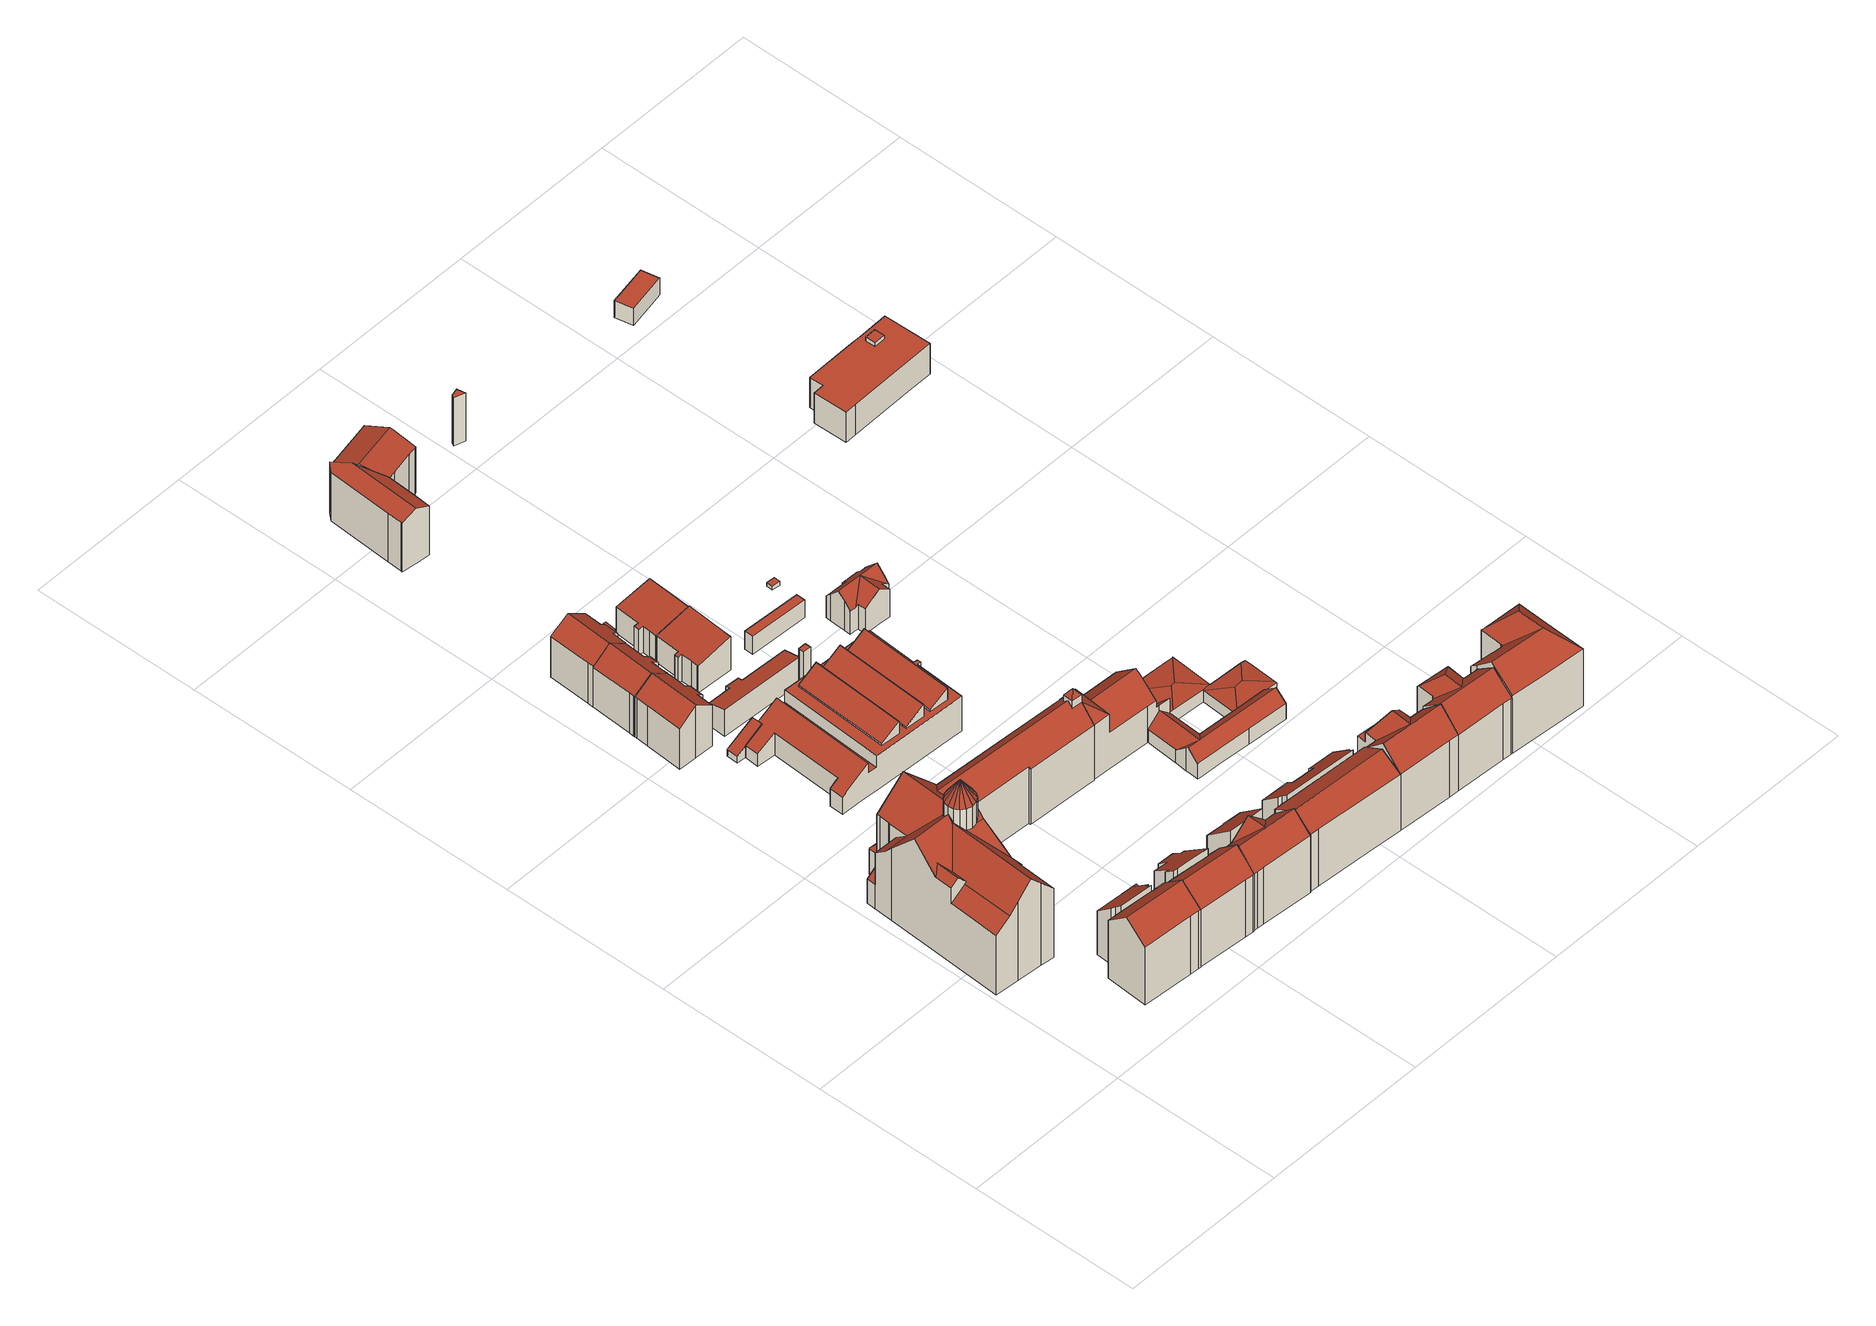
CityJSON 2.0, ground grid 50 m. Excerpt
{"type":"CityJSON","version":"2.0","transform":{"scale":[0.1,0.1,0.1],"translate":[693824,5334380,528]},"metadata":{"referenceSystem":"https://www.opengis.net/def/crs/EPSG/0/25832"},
"CityObjects":{
"building1":{"type":"Building","attributes":{"Gemeindeschluessel":"09162000","HoeheDach":"555.158","HoeheGrund":"530.390","Methode":"1000","NiedrigsteTraufeDesGebaeudes":"549.652","Geometrietyp2DReferenz":"3000","function":"31001_9998","roofType":"3100","measuredHeight":24.77,"storeysAboveGround":5},"geometry":[{"type":"MultiSurface","lod":"2","boundaries":[[[0,1,2,3]],[[4,5,6,7]],[[1,6,5,8,9,2]],[[5,4,10,11,12,8]],[[7,6,1,0]],[[13,14,15,16]],[[16,15,17,18]],[[19,12,11,20,18,17]],[[21,22,23,24]],[[24,23,14,13]],[[8,12,19,17,15,14,23,22,9]],[[2,9,22,21,25,3]],[[10,4,7,0,3,25,21,24,13,16,18,20,11]]],"semantics":{"surfaces":[{"type":"WallSurface"},{"type":"RoofSurface"},{"type":"GroundSurface"}],"values":[0,0,1,0,0,0,0,0,0,0,1,0,2]}}]},
"building2":{"type":"Building","attributes":{"Gemeindeschluessel":"09162000","HoeheDach":"551.640","HoeheGrund":"530.570","Methode":"1000","NiedrigsteTraufeDesGebaeudes":"545.157","Geometrietyp2DReferenz":"3000","function":"31001_9998","roofType":"2100","measuredHeight":21.07,"storeysAboveGround":4},"geometry":[{"type":"MultiSurface","lod":"2","boundaries":[[[26,27,28,29,30,31,32,33,34]],[[35,28,27,36]],[[37,30,29,38]],[[39,40,41,42,37,38,35,36,43]],[[38,29,28,35]],[[39,34,33,40]],[[36,27,26,43]],[[40,33,32,41]],[[41,32,31,42]],[[43,26,34,39]],[[42,31,30,37]]],"semantics":{"surfaces":[{"type":"RoofSurface"},{"type":"WallSurface"},{"type":"GroundSurface"}],"values":[0,1,1,2,1,1,1,1,1,1,1]}}]},
"building3":{"type":"Building","attributes":{"Gemeindeschluessel":"09162000","HoeheDach":"534.057","HoeheGrund":"530.660","Methode":"1000","NiedrigsteTraufeDesGebaeudes":"533.535","Geometrietyp2DReferenz":"3000","function":"31001_2000","roofType":"1000","measuredHeight":3.4},"geometry":[{"type":"MultiSurface","lod":"2","boundaries":[[[44,45,46,47]],[[47,48,49,44]],[[45,50,51,46]],[[48,51,50,49]],[[49,50,45,44]],[[47,46,51,48]]],"semantics":{"surfaces":[{"type":"WallSurface"},{"type":"GroundSurface"},{"type":"RoofSurface"}],"values":[0,1,2,0,0,0]}}]},
"building4":{"type":"Building","attributes":{"Gemeindeschluessel":"09162000","HoeheDach":"555.213","HoeheGrund":"530.636","Methode":"2000","NiedrigsteTraufeDesGebaeudes":"549.716","Geometrietyp2DReferenz":"3000","function":"31001_9998","roofType":"3100","measuredHeight":24.58,"storeysAboveGround":5},"geometry":[{"type":"MultiSurface","lod":"2","boundaries":[[[52,53,54,55]],[[56,57,58,59,60]],[[58,57,61,62,54,53,63,64,65]],[[66,63,53,52]],[[67,5,65,64,68]],[[60,59,69,70]],[[71,69,59,58,65,5]],[[72,61,57,56]],[[73,62,61,72]],[[67,68,66,52,55,73,72,56,60,70,74]],[[68,64,63,66]],[[70,69,71,74]],[[55,54,62,73]],[[74,71,5,67]]],"semantics":{"surfaces":[{"type":"WallSurface"},{"type":"RoofSurface"},{"type":"GroundSurface"}],"values":[0,0,1,0,0,0,1,0,0,2,0,0,0,0]}}]},
"building5":{"type":"Building","attributes":{"Gemeindeschluessel":"09162000","HoeheDach":"535.602","HoeheGrund":"530.730","Methode":"1000","NiedrigsteTraufeDesGebaeudes":"534.546","Geometrietyp2DReferenz":"3000","function":"31001_2000","roofType":"2100","measuredHeight":4.87},"geometry":[{"type":"MultiSurface","lod":"2","boundaries":[[[75,76,77,44]],[[76,78,79,77]],[[44,77,79,49]],[[49,79,78,80]],[[44,49,80,75]],[[80,78,76,75]]],"semantics":{"surfaces":[{"type":"WallSurface"},{"type":"RoofSurface"},{"type":"GroundSurface"}],"values":[0,1,0,0,2,0]}}]},
"building6":{"type":"Building","attributes":{"name":"Grundschule und Adalbert-Stifter-Realschule","Gemeindeschluessel":"09162000","HoeheDach":"571.700","HoeheGrund":"529.757","Methode":"2000","NiedrigsteTraufeDesGebaeudes":"535.635","Geometrietyp2DReferenz":"3000","function":"31001_3020","roofType":"3100","measuredHeight":41.94,"storeysAboveGround":4},"geometry":[{"type":"MultiSurface","lod":"2","boundaries":[[[81,82,83,84,85,86]],[[87,88,89]],[[90,91,92,93]],[[94,95,96,97,98]],[[87,99,100,88]],[[101,102,103,104,105,106,107,108,109,85,84]],[[110,111,112]],[[113,114,115,116,117,118]],[[119,99,87,120,121]],[[122,123,124,125,126,127,128]],[[129,130,131,132]],[[133,134,135,136,137]],[[138,139,140,141,142,143]],[[144,145,146,111]],[[106,105,147,148]],[[149,132,131,150,151,152]],[[153,154,135,134]],[[155,156,111]],[[157,158,159,160]],[[161,162,163,164,165,166,167,168]],[[141,89,169,170,171,172,142]],[[173,174,175,176,177]],[[99,111,100]],[[128,154,153,178,122]],[[179,111,180]],[[159,111,110]],[[88,181,157,160,182,183,184,185,162,161]],[[101,186,187,188,137,136,189,190,102]],[[184,117,116,191,192]],[[104,90,93,147,105]],[[193,194,195]],[[196,197,198,199,187]],[[108,200,194,193,109]],[[150,176,175,201,151]],[[159,110,202,182,160]],[[173,177,203,204]],[[170,205,167,166,171]],[[206,207,208]],[[206,208,209,210,211]],[[96,144,156,97]],[[212,213,190,214]],[[89,120,87]],[[111,215,100]],[[133,137,188,199,198,216,146,145,95,94,175,174]],[[156,144,111]],[[213,217,92,91,103,102,190]],[[218,219,115,114]],[[161,168,220,169,89,88]],[[205,220,168,167]],[[180,111,119]],[[123,221,222,223,224,124]],[[164,143,142,172,165]],[[98,155,179,225]],[[84,83,118,117,184,183,182,202,186,101]],[[103,91,90,104]],[[218,163,162,185,226,227,219]],[[109,193,195,86,85]],[[111,158,215]],[[210,209,223,222,214,190,189]],[[228,229,111]],[[146,216,228,111]],[[127,126,206,211]],[[230,231,140,139]],[[111,159,158]],[[229,112,111]],[[209,208,224,223]],[[227,226,192,191]],[[184,192,226,185]],[[88,100,215,181]],[[232,180,119,121]],[[166,165,172,171]],[[97,156,155,98]],[[126,125,207,206]],[[196,229,228,197]],[[212,214,222,221]],[[106,148,233,107]],[[191,116,115,219,227]],[[155,111,179]],[[232,201,175,94,98,225]],[[207,224,208]],[[225,179,180,232]],[[128,127,211,210,189,136,135,154]],[[170,169,220,205]],[[113,118,83,82]],[[181,215,158,157]],[[150,131,130,203,177,176]],[[110,112,187,186,202]],[[81,86,195,194,200,233,148,147,93,92,217]],[[119,111,99]],[[233,200,108,107]],[[232,121,120,89,141,140,231,152,151,201]],[[149,152,231,230]],[[95,145,144,96]],[[204,203,130,129]],[[187,112,229,196]],[[123,122,178,153,134,133,174,173,204,129,132,149,230,139,138,143,164,163,218,114,113,82,81,217,213,212,221]],[[199,188,187]],[[197,228,216,198]],[[125,124,224,207]]],"semantics":{"surfaces":[{"type":"WallSurface"},{"type":"RoofSurface"},{"type":"GroundSurface"}],"values":[0,1,1,1,0,0,1,0,0,0,0,0,0,1,0,0,0,1,0,0,1,0,1,0,1,1,1,1,0,1,1,1,1,0,0,0,0,1,0,0,0,1,1,0,1,0,0,1,1,1,0,0,0,1,1,0,1,1,1,1,1,0,0,1,1,0,0,1,0,0,1,0,1,0,0,1,1,1,1,1,0,1,1,0,0,1,0,0,1,0,1,0,0,0,0,2,1,0,1]}}]},
"building7":{"type":"Building","attributes":{"Gemeindeschluessel":"09162000","HoeheDach":"552.220","HoeheGrund":"530.970","Methode":"1000","NiedrigsteTraufeDesGebaeudes":"542.994","Geometrietyp2DReferenz":"3000","function":"31001_9998","roofType":"2100","measuredHeight":21.25,"storeysAboveGround":4},"geometry":[{"type":"MultiSurface","lod":"2","boundaries":[[[234,235,236,237]],[[238,239,240,241,242,243]],[[237,244,245,246,247,248,249,243,242,241,250,251,234]],[[245,252,253,246]],[[248,254,255,249]],[[241,240,256,250]],[[246,253,257,247]],[[252,258,236,235,259,256,240,239,238,255,254,257,253]],[[244,237,236,258,252,245]],[[250,256,259,251]],[[238,243,249,255]],[[251,259,235,234]],[[247,257,254,248]]],"semantics":{"surfaces":[{"type":"WallSurface"},{"type":"GroundSurface"},{"type":"RoofSurface"}],"values":[0,0,1,0,0,0,0,2,0,0,0,0,0]}}]},
"building8":{"type":"Building","attributes":{"Gemeindeschluessel":"09162000","HoeheDach":"546.897","HoeheGrund":"529.360","Methode":"2000","NiedrigsteTraufeDesGebaeudes":"541.589","Geometrietyp2DReferenz":"3000","function":"31001_1000","roofType":"3100","measuredHeight":17.54,"storeysAboveGround":4},"geometry":[{"type":"MultiSurface","lod":"2","boundaries":[[[260,261,262,263,264,265]],[[262,261,266,267]],[[268,267,266,269,270,271]],[[272,273,274,275,276,277]],[[278,279,280,281]],[[274,270,269,266,261,260,265,282,280,279,283,275]],[[267,268,271,273,272,277,284,285,286,287,288,289,278,281,290,264,263,262]],[[277,276,291,284]],[[281,280,282,290]],[[291,292,293,286,285,284]],[[290,282,265,264]],[[287,294,295,288]],[[283,279,278,289,288,295]],[[276,275,283,295,294,293,292,291]],[[271,270,274,273]],[[286,293,294,287]]],"semantics":{"surfaces":[{"type":"WallSurface"},{"type":"RoofSurface"},{"type":"GroundSurface"}],"values":[0,0,0,0,0,1,2,0,0,0,0,0,0,1,0,0]}}]},
"building9":{"type":"Building","attributes":{"Gemeindeschluessel":"09162000","HoeheDach":"536.832","HoeheGrund":"529.700","Methode":"1000","NiedrigsteTraufeDesGebaeudes":"532.003","Geometrietyp2DReferenz":"3000","function":"31001_2000","roofType":"2100","measuredHeight":7.13},"geometry":[{"type":"MultiSurface","lod":"2","boundaries":[[[296,297,298,299,300,301]],[[302,303,304,305,306,307]],[[296,301,305,304]],[[305,301,300,306]],[[307,306,300,299]],[[297,303,302,298]],[[298,302,307,299]],[[297,296,304,303]]],"semantics":{"surfaces":[{"type":"GroundSurface"},{"type":"RoofSurface"},{"type":"WallSurface"}],"values":[0,1,2,2,2,2,2,2]}}]},
"building10":{"type":"Building","attributes":{"Gemeindeschluessel":"09162000","HoeheDach":"546.789","HoeheGrund":"529.290","Methode":"2000","NiedrigsteTraufeDesGebaeudes":"541.259","Geometrietyp2DReferenz":"3000","function":"31001_9998","roofType":"3100","measuredHeight":17.5,"storeysAboveGround":4},"geometry":[{"type":"MultiSurface","lod":"2","boundaries":[[[308,309,310,311]],[[312,313,314,315]],[[315,316,317,318,319,320,321,322,308,311,323,324,325,326,327,312]],[[328,329,330,310,309,331]],[[322,331,309,308]],[[319,318,317,332,333,334]],[[321,320,335,328,331,322]],[[319,334,335,320]],[[311,310,330,323]],[[336,313,312,327,326,337]],[[325,338,337,326]],[[316,315,314,339,332,317]],[[335,334,333,332,339,314,313,336,337,338,329,328]],[[329,338,325,324,323,330]]],"semantics":{"surfaces":[{"type":"WallSurface"},{"type":"GroundSurface"},{"type":"RoofSurface"}],"values":[0,0,1,2,0,0,0,0,0,0,0,0,2,0]}}]},
"building11":{"type":"Building","attributes":{"Gemeindeschluessel":"09162000","HoeheDach":"546.718","HoeheGrund":"529.340","Methode":"2000","NiedrigsteTraufeDesGebaeudes":"541.863","Geometrietyp2DReferenz":"3000","function":"31001_9998","roofType":"3100","measuredHeight":17.38,"storeysAboveGround":4},"geometry":[{"type":"MultiSurface","lod":"2","boundaries":[[[340,341,342,343,344,345,346]],[[347,344,343,348]],[[349,350,351,352,353,354]],[[342,355,356,357,348,343]],[[358,359,360,361,362,350,349,354,363,355,342,341]],[[356,355,363,364]],[[365,366,367,368,325,324,369,323,370,347,348,357,356,364,353,352,351]],[[364,363,354,353]],[[369,324,325,358,341,340,346,323]],[[366,365,362,361,360,367]],[[346,345,344,347,370,323]],[[351,350,362,365]],[[367,360,359,368]],[[368,359,358,325]]],"semantics":{"surfaces":[{"type":"RoofSurface"},{"type":"WallSurface"},{"type":"GroundSurface"}],"values":[0,1,1,1,0,1,2,1,1,1,1,1,1,1]}}]},
"building12":{"type":"Building","attributes":{"Gemeindeschluessel":"09162000","HoeheDach":"555.130","HoeheGrund":"530.839","Methode":"2000","NiedrigsteTraufeDesGebaeudes":"548.662","Geometrietyp2DReferenz":"3000","function":"31001_9998","roofType":"3100","measuredHeight":24.29,"storeysAboveGround":5},"geometry":[{"type":"MultiSurface","lod":"2","boundaries":[[[371,372,373,374]],[[375,376,377,378,379]],[[380,381,382]],[[383,384,373,372]],[[385,375,379,386]],[[375,385,387,388,389,383,372,371,390,376]],[[376,390,391,392,377]],[[389,388,393,394,395]],[[392,380,382,374,373,384,395,394,378,377]],[[390,371,374,382,381,391]],[[379,378,394,393,396,386]],[[387,396,393,388]],[[385,386,396,387]],[[392,391,381,380]],[[389,395,384,383]]],"semantics":{"surfaces":[{"type":"WallSurface"},{"type":"RoofSurface"},{"type":"GroundSurface"}],"values":[0,0,1,0,0,2,0,0,1,0,1,0,0,1,0]}}]},
"building13":{"type":"Building","attributes":{"Gemeindeschluessel":"09162000","HoeheDach":"553.060","HoeheGrund":"530.810","Methode":"1000","NiedrigsteTraufeDesGebaeudes":"535.079","Geometrietyp2DReferenz":"3000","function":"31001_9998","roofType":"2100","measuredHeight":22.25,"storeysAboveGround":4},"geometry":[{"type":"MultiSurface","lod":"2","boundaries":[[[397,398,399,400]],[[401,402,403,404]],[[405,390,406,407,408,371]],[[409,410,406,390]],[[411,412,413,414]],[[371,408,404,403]],[[400,413,412,397]],[[415,416,414,413,400,399,417]],[[401,398,397,412,411,418,402]],[[415,417,410,409]],[[407,406,410,417,399,398,401,404,408]],[[416,415,409,390,405,371,403,402,418,411,414]]],"semantics":{"surfaces":[{"type":"WallSurface"},{"type":"RoofSurface"},{"type":"GroundSurface"}],"values":[0,0,0,0,0,0,1,0,0,0,1,2]}}]},
"building14":{"type":"Building","attributes":{"Gemeindeschluessel":"09162000","HoeheDach":"545.180","HoeheGrund":"529.619","Methode":"2000","NiedrigsteTraufeDesGebaeudes":"533.724","Geometrietyp2DReferenz":"3000","function":"31001_3020","roofType":"1000","measuredHeight":15.56,"storeysAboveGround":2},"geometry":[{"type":"MultiSurface","lod":"2","boundaries":[[[419,420,421,422,423,424]],[[425,426,427,428,429,430]],[[431,432,433,434]],[[435,436,437,438]],[[439,440,441,442,443,444]],[[428,427,420,419,424,445,446,447,448,449,440,439,444,429]],[[450,451,452,453]],[[454,455,456,457]],[[448,458,457,456,459,460,461,462,463,464,465,449]],[[466,467,468,469,470,471]],[[472,473,474,475,476,477,478,479,480,423,422,421,426,425,430,443,442,441,465,464,463,462,461,470,469,468]],[[474,481,482,475]],[[458,448,447,483]],[[484,482,481,485,486,467,466,471,460,459,456,455],[487,488,431,434],[489,435,438,490],[491,450,453,492]],[[487,493,494,488]],[[437,436,495,496]],[[489,495,436,435]],[[430,429,444,443]],[[492,497,498,491]],[[438,437,496,490]],[[453,452,497,492]],[[488,494,432,431]],[[491,498,451,450]],[[490,496,495,489]],[[473,472,486,485,481,474]],[[432,494,493,433]],[[461,460,471,470]],[[454,457,458,483]],[[452,451,498,497]],[[479,478,477,476,475,482,484,455,454,483,447,446,445,480]],[[468,467,486,472]],[[441,440,449,465]],[[434,433,493,487]],[[421,420,427,426]],[[480,445,424,423]]],"semantics":{"surfaces":[{"type":"WallSurface"},{"type":"RoofSurface"},{"type":"GroundSurface"}],"values":[0,0,0,0,0,1,0,0,0,0,2,0,0,1,0,1,0,0,0,0,0,0,0,0,0,1,0,1,1,0,0,0,0,0,0]}}]},
"building15":{"type":"Building","attributes":{"Gemeindeschluessel":"09162000","HoeheDach":"538.267","HoeheGrund":"529.430","Methode":"1000","NiedrigsteTraufeDesGebaeudes":"536.667","Geometrietyp2DReferenz":"3000","function":"31001_1000","roofType":"2100","measuredHeight":8.84,"storeysAboveGround":2},"geometry":[{"type":"MultiSurface","lod":"2","boundaries":[[[499,500,501,502]],[[503,504,505,506]],[[507,508,509,510]],[[502,501,508,507]],[[511,512,500,499]],[[506,505,513,514]],[[499,502,507,510,503,506,514,511]],[[510,509,504,503]],[[514,513,512,511]],[[512,513,505,504,509,508,501,500]]],"semantics":{"surfaces":[{"type":"WallSurface"},{"type":"GroundSurface"},{"type":"RoofSurface"}],"values":[0,0,0,0,0,0,1,0,0,2]}}]},
"building16":{"type":"Building","attributes":{"Gemeindeschluessel":"09162000","HoeheDach":"535.511","HoeheGrund":"529.511","Methode":"3220","NiedrigsteTraufeDesGebaeudes":"535.511","Geometrietyp2DReferenz":"3000","function":"31001_2000","roofType":"9999","measuredHeight":6},"geometry":[{"type":"MultiSurface","lod":"2","boundaries":[[[515,516,517,518]],[[519,520,516,515]],[[519,515,518,521]],[[520,519,521,522]],[[518,517,522,521]],[[516,520,522,517]]],"semantics":{"surfaces":[{"type":"WallSurface"},{"type":"RoofSurface"},{"type":"GroundSurface"}],"values":[0,1,0,0,2,0]}}]},
"building17":{"type":"Building","attributes":{"Gemeindeschluessel":"09162000","HoeheDach":"548.713","HoeheGrund":"529.370","Methode":"1000","NiedrigsteTraufeDesGebaeudes":"548.713","Geometrietyp2DReferenz":"3000","function":"31001_2000","roofType":"1000","measuredHeight":19.34},"geometry":[{"type":"MultiSurface","lod":"2","boundaries":[[[523,524,525,526]],[[527,528,523,526]],[[528,529,524,523]],[[526,525,530,527]],[[525,524,529,530]],[[527,530,529,528]]],"semantics":{"surfaces":[{"type":"WallSurface"},{"type":"GroundSurface"},{"type":"RoofSurface"}],"values":[0,1,0,0,2,0]}}]},
"building18":{"type":"Building","attributes":{"Gemeindeschluessel":"09162000","HoeheDach":"540.694","HoeheGrund":"529.530","Methode":"1000","NiedrigsteTraufeDesGebaeudes":"538.099","Geometrietyp2DReferenz":"3000","function":"31001_9998","roofType":"2100","measuredHeight":11.16,"storeysAboveGround":3},"geometry":[{"type":"MultiSurface","lod":"2","boundaries":[[[531,532,533,534]],[[535,536,537,538,539,540,541,542,543,544,531,534]],[[535,545,546,536]],[[538,547,548,539]],[[541,549,550,542]],[[540,551,549,541]],[[542,550,552,543]],[[533,532,553,552,550,549,551,548,547,554,546,545]],[[539,548,551,540]],[[536,546,554,537]],[[543,552,553,544]],[[534,533,545,535]],[[537,554,547,538]],[[544,553,532,531]]],"semantics":{"surfaces":[{"type":"WallSurface"},{"type":"GroundSurface"},{"type":"RoofSurface"}],"values":[0,1,0,0,0,0,0,2,0,0,0,0,0,0]}}]},
"building19":{"type":"Building","attributes":{"Gemeindeschluessel":"09162000","HoeheDach":"540.275","HoeheGrund":"529.540","Methode":"1000","NiedrigsteTraufeDesGebaeudes":"538.046","Geometrietyp2DReferenz":"3000","function":"31001_9998","roofType":"2100","measuredHeight":10.73,"storeysAboveGround":3},"geometry":[{"type":"MultiSurface","lod":"2","boundaries":[[[555,556,557,558]],[[559,560,539,561,538,562,563,564,565,555,558,566,567,568]],[[564,569,570,565]],[[565,570,556,555]],[[561,539,571,572,573,538]],[[559,574,575,560]],[[566,576,577,567]],[[558,557,576,566]],[[560,575,571,539]],[[568,578,574,559]],[[563,579,569,564]],[[570,569,579,580,573,572,571,575,574,578,577,576,557,556]],[[573,580,579,563,562,538]],[[567,577,578,568]]],"semantics":{"surfaces":[{"type":"WallSurface"},{"type":"GroundSurface"},{"type":"RoofSurface"}],"values":[0,1,0,0,0,0,0,0,0,0,0,2,0,0]}}]},
"building20":{"type":"Building","attributes":{"Gemeindeschluessel":"09162000","HoeheDach":"547.213","HoeheGrund":"528.800","Methode":"1000","NiedrigsteTraufeDesGebaeudes":"545.093","Geometrietyp2DReferenz":"3000","function":"31001_1000","roofType":"3100","measuredHeight":18.41,"storeysAboveGround":4},"geometry":[{"type":"MultiSurface","lod":"2","boundaries":[[[581,582,583,584]],[[585,586,587,588]],[[589,590,591,592,582,581]],[[588,587,591,590]],[[585,588,590,589,581,584,593,594,595,596,597]],[[592,598,599,600,601,583,582]],[[597,602,586,585]],[[593,601,600,594]],[[594,600,599,595]],[[584,583,601,593]],[[598,602,597,596,595,599]],[[591,587,586,602,598,592]]],"semantics":{"surfaces":[{"type":"WallSurface"},{"type":"GroundSurface"},{"type":"RoofSurface"}],"values":[0,0,0,0,1,2,0,0,0,0,0,2]}}]},
"building21":{"type":"Building","attributes":{"Gemeindeschluessel":"09162000","HoeheDach":"553.830","HoeheGrund":"531.130","Methode":"2000","NiedrigsteTraufeDesGebaeudes":"549.948","Geometrietyp2DReferenz":"3000","function":"31001_9998","roofType":"3100","measuredHeight":22.7,"storeysAboveGround":5},"geometry":[{"type":"MultiSurface","lod":"2","boundaries":[[[603,604,605,606]],[[607,608,609,610,611,612]],[[613,614,615,616,617,618]],[[619,620,621,605,604,608,607,612,622,623]],[[609,608,604,603]],[[624,621,620,625]],[[626,627,614,613,618,628,629,630,611,610,609,603,606,624,625]],[[631,615,614,627,626,625,620,619]],[[632,623,622,612,611,630,629,628]],[[617,616,615,631,619,623,632]],[[618,617,632,628]],[[606,605,621,624]]],"semantics":{"surfaces":[{"type":"WallSurface"},{"type":"RoofSurface"},{"type":"GroundSurface"}],"values":[0,0,0,1,0,0,2,0,0,1,0,0]}}]},
"building22":{"type":"Building","attributes":{"Gemeindeschluessel":"09162000","HoeheDach":"552.031","HoeheGrund":"531.080","Methode":"1000","NiedrigsteTraufeDesGebaeudes":"545.298","Geometrietyp2DReferenz":"3000","function":"31001_9998","roofType":"2100","measuredHeight":20.95,"storeysAboveGround":4},"geometry":[{"type":"MultiSurface","lod":"2","boundaries":[[[633,634,635,636]],[[637,638,639,640]],[[641,642,643,644]],[[645,646,647,648,649,606]],[[650,651,652,653]],[[644,643,654,624]],[[640,639,634,633]],[[655,656,642,641]],[[636,635,651,650]],[[641,644,624,657,606,649,648,637,640,633,636,650,653,655]],[[657,624,654,658,645,606]],[[648,647,638,637]],[[647,646,645,658,654,643,642,656,652,651,635,634,639,638]],[[653,652,656,655]]],"semantics":{"surfaces":[{"type":"WallSurface"},{"type":"GroundSurface"},{"type":"RoofSurface"}],"values":[0,0,0,0,0,0,0,0,0,1,0,0,2,0]}}]},
"building23":{"type":"Building","attributes":{"Gemeindeschluessel":"09162000","HoeheDach":"547.380","HoeheGrund":"528.970","Methode":"2000","NiedrigsteTraufeDesGebaeudes":"544.470","Geometrietyp2DReferenz":"3000","function":"31001_1000","roofType":"3100","measuredHeight":18.41,"storeysAboveGround":4},"geometry":[{"type":"MultiSurface","lod":"2","boundaries":[[[659,660,661,662]],[[663,664,661,660,665,666,667,668,669]],[[669,668,667,670,671,672,673,674]],[[675,664,663,676]],[[677,665,660,659]],[[678,671,670,679]],[[659,662,675,676,680,681,682,683,678,679,684,685,677]],[[681,674,673,682]],[[666,665,677,685,684,679,670,667]],[[673,672,671,678,683,682]],[[662,661,664,675]],[[680,676,663,669,674,681]]],"semantics":{"surfaces":[{"type":"WallSurface"},{"type":"RoofSurface"},{"type":"GroundSurface"}],"values":[0,1,1,0,0,0,2,0,0,0,0,0]}}]},
"building24":{"type":"Building","attributes":{"Gemeindeschluessel":"09162000","HoeheDach":"535.778","HoeheGrund":"529.778","Methode":"3220","NiedrigsteTraufeDesGebaeudes":"535.778","Geometrietyp2DReferenz":"3000","function":"31001_2000","roofType":"9999","measuredHeight":6},"geometry":[{"type":"MultiSurface","lod":"2","boundaries":[[[686,687,688,689]],[[690,691,692,693]],[[691,686,689,692]],[[687,690,693,688]],[[691,690,687,686]],[[689,688,693,692]]],"semantics":{"surfaces":[{"type":"WallSurface"},{"type":"RoofSurface"},{"type":"GroundSurface"}],"values":[0,0,0,0,1,2]}}]},
"building25":{"type":"Building","attributes":{"Gemeindeschluessel":"09162000","HoeheDach":"552.354","HoeheGrund":"530.050","Methode":"2000","NiedrigsteTraufeDesGebaeudes":"533.729","Geometrietyp2DReferenz":"3000","function":"31001_9998","roofType":"3100","measuredHeight":22.3,"storeysAboveGround":2},"geometry":[{"type":"MultiSurface","lod":"2","boundaries":[[[694,695,696,697,698,699,700,701,702,703]],[[704,705,706,707,708,709]],[[710,711,712,713,705,704,714]],[[695,715,716,717,718,696]],[[719,720,721,722,723]],[[128,724,723,722,725,726,727,728]],[[729,730,711,710,714,731,728,727,726,725,732,733,734,735,736,737,738,739,718,717,716,740,741,742]],[[739,697,696,718]],[[738,698,697,739]],[[743,744,719,723,724]],[[712,745,746,747,748,713]],[[709,708,694,719,744,743]],[[716,715,707,740]],[[703,720,719,694]],[[707,715,695,694,708]],[[748,706,705,713]],[[734,702,701,735]],[[748,747,742,741,706]],[[737,699,698,738]],[[729,746,745,730]],[[735,701,700,736]],[[731,714,704,709,743,128,728]],[[721,720,703,702,734,733,732]],[[725,722,721,732]],[[742,747,746,729]],[[730,745,712,711]],[[743,724,128]],[[706,741,740,707]],[[736,700,699,737]]],"semantics":{"surfaces":[{"type":"RoofSurface"},{"type":"WallSurface"},{"type":"GroundSurface"}],"values":[0,0,1,1,0,1,2,1,1,0,0,1,1,1,0,1,1,1,1,1,1,1,1,1,1,1,0,1,1]}}]},
"building26":{"type":"Building","attributes":{"Gemeindeschluessel":"09162000","HoeheDach":"531.310","HoeheGrund":"529.955","Methode":"2000","NiedrigsteTraufeDesGebaeudes":"531.310","Geometrietyp2DReferenz":"3000","function":"31001_2000","roofType":"1000","measuredHeight":1.35},"geometry":[{"type":"MultiSurface","lod":"2","boundaries":[[[749,750,751,752]],[[750,753,754,751]],[[755,754,753,756]],[[749,756,753,750]],[[752,755,756,749]],[[751,754,755,752]]],"semantics":{"surfaces":[{"type":"GroundSurface"},{"type":"WallSurface"},{"type":"RoofSurface"}],"values":[0,1,2,1,1,1]}}]},
"building27":{"type":"Building","attributes":{"Gemeindeschluessel":"09162000","HoeheDach":"541.670","HoeheGrund":"529.940","Methode":"2000","NiedrigsteTraufeDesGebaeudes":"535.793","Geometrietyp2DReferenz":"3000","function":"31001_1000","roofType":"3100","measuredHeight":11.73,"storeysAboveGround":2},"geometry":[{"type":"MultiSurface","lod":"2","boundaries":[[[757,758,759,760]],[[761,762,763,764,759,758]],[[765,766,767,768,769,770]],[[771,772,773,774,775,776,777,778]],[[779,780,781,782,783,784]],[[785,786,784,783,766,765,770,787,788,789,790,762,761,758,757,791]],[[767,766,783,782]],[[778,777,792,793]],[[794,795,796,797,798,799]],[[800,789,788,801]],[[780,779,802,803]],[[774,804,805,806,807,786,775]],[[799,798,797,808,786,807,806]],[[808,802,779,784,786]],[[769,809,801,788,787,770]],[[792,791,757,760,810,793]],[[776,775,786,785,791,792,777]],[[811,803,802,808,797,796]],[[782,781,780,803,811,796,795,794,812,813,814,773,772,771,778,793,810,760,759,764,763,815,800,801,809,769,768,767]],[[762,790,789,800,815,763]],[[812,794,799,806,805,813]],[[805,804,774,773,814,813]]],"semantics":{"surfaces":[{"type":"WallSurface"},{"type":"RoofSurface"},{"type":"GroundSurface"}],"values":[0,0,0,0,0,1,0,0,0,0,0,1,1,1,0,0,1,0,2,0,0,0]}}]},
"building28":{"type":"Building","attributes":{"Gemeindeschluessel":"09162000","HoeheDach":"555.960","HoeheGrund":"531.137","Methode":"2000","NiedrigsteTraufeDesGebaeudes":"545.910","Geometrietyp2DReferenz":"3000","function":"31001_9998","roofType":"3100","measuredHeight":24.82,"storeysAboveGround":5},"geometry":[{"type":"MultiSurface","lod":"2","boundaries":[[[816,614,817,818,819]],[[820,821,822,823]],[[824,825,826,823,822]],[[827,828,817,614]],[[824,829,830,831,832,833,825]],[[834,835,836,837]],[[833,838,839,826,825]],[[834,840,841,842,835]],[[837,836,828,827]],[[834,837,827,614,816,838,833,832,843,844,845,840]],[[822,821,846,829,824]],[[847,820,823,826,839,819,818,842,841,848]],[[845,848,841,840]],[[830,829,846,849]],[[816,819,839,838]],[[843,850,849,846,821,820,847,844]],[[832,831,850,843]],[[845,844,847,848]],[[818,817,828,836,835,842]],[[849,850,831,830]]],"semantics":{"surfaces":[{"type":"WallSurface"},{"type":"RoofSurface"},{"type":"GroundSurface"}],"values":[0,1,1,0,0,0,0,0,0,2,1,1,0,0,0,0,0,0,1,1]}}]},
"building29":{"type":"Building","attributes":{"Gemeindeschluessel":"09162000","HoeheDach":"538.230","HoeheGrund":"530.130","Methode":"2000","NiedrigsteTraufeDesGebaeudes":"534.591","Geometrietyp2DReferenz":"3000","function":"31001_9998","roofType":"3100","measuredHeight":8.1,"storeysAboveGround":1},"geometry":[{"type":"MultiSurface","lod":"2","boundaries":[[[851,852,853,854,855,856,857,858]],[[859,854,853,860]],[[860,861,862,863,864,865,866,867,868,869,870,871,872,873,874,875,876,877,878,879,880,859]],[[858,881,882,883,884,885,886,887]],[[866,865,864,863,888,889,890,891,892,867]],[[892,893,894,869,868,867]],[[895,862,861,860,853,852]],[[872,885,884,873]],[[880,855,854,859]],[[857,896,897,882,881,858]],[[891,890,889,888,895,852,851,858,893,892]],[[879,856,855,880]],[[873,884,883,874]],[[882,897,876,875,874,883]],[[858,887,894,893]],[[862,895,888,863]],[[856,879,878,857]],[[894,887,886,885,872,871,870,869]],[[878,877,876,897,896,857]]],"semantics":{"surfaces":[{"type":"RoofSurface"},{"type":"WallSurface"},{"type":"GroundSurface"}],"values":[0,1,2,0,1,1,1,1,1,0,0,1,1,1,0,1,1,1,1]}}]},
"building30":{"type":"Building","attributes":{"Gemeindeschluessel":"09162000","HoeheDach":"534.960","HoeheGrund":"530.090","Methode":"2000","NiedrigsteTraufeDesGebaeudes":"533.766","Geometrietyp2DReferenz":"3000","function":"31001_3065","roofType":"3200","measuredHeight":4.87,"storeysAboveGround":1},"geometry":[{"type":"MultiSurface","lod":"2","boundaries":[[[898,899,900,901,902,903,904,905]],[[906,907,908,909,910,911]],[[902,901,912,907,906,903]],[[913,914,915,916]],[[910,917,918,914,913,911]],[[919,920,921,922,923,924]],[[925,926,927,859,928,929,880,930,920,919,924,931,932,933,934,935,918,917,910,909,908]],[[904,903,906,911,913,921,936]],[[900,927,926,925,908,907,912,901]],[[922,937,938,939,923]],[[924,923,939,931]],[[929,928,859,899,898,905,940,880]],[[939,938,941,933,932,931]],[[921,913,916,937,922]],[[905,904,936,940]],[[937,916,915,942,941,938]],[[927,900,899,859]],[[940,936,921,920,930,880]],[[942,915,914,918,935,934,933,941]]],"semantics":{"surfaces":[{"type":"RoofSurface"},{"type":"WallSurface"},{"type":"GroundSurface"}],"values":[0,1,0,0,1,1,2,0,1,0,1,1,1,0,0,0,1,1,1]}}]},
"building31":{"type":"Building","attributes":{"Gemeindeschluessel":"09162000","HoeheDach":"545.804","HoeheGrund":"529.728","Methode":"2000","NiedrigsteTraufeDesGebaeudes":"545.804","Geometrietyp2DReferenz":"3000","function":"51009_1610","roofType":"1000","measuredHeight":16.08},"geometry":[{"type":"MultiSurface","lod":"2","boundaries":[[[943,944,945,946]],[[945,944,947,948]],[[949,948,947,950]],[[950,947,944,943]],[[949,950,943,946]],[[946,945,948,949]]],"semantics":{"surfaces":[{"type":"WallSurface"},{"type":"RoofSurface"},{"type":"GroundSurface"}],"values":[0,1,0,0,2,0]}}]},
"building32":{"type":"Building","attributes":{"Gemeindeschluessel":"09162000","HoeheDach":"555.390","HoeheGrund":"531.238","Methode":"2000","NiedrigsteTraufeDesGebaeudes":"549.842","Geometrietyp2DReferenz":"3000","function":"31001_9998","roofType":"3100","measuredHeight":24.15,"storeysAboveGround":5},"geometry":[{"type":"MultiSurface","lod":"2","boundaries":[[[951,952,953,954,955]],[[956,957,958,959]],[[960,961,956,959,952,951,962,963,964,965,966,967,968,969]],[[964,970,971,965]],[[961,972,957,956]],[[957,972,973,974,954,953,958]],[[975,976,971,970,977]],[[978,975,977,979,980]],[[977,970,964,963,979]],[[967,966,981,982]],[[962,951,955,983]],[[960,973,972,961]],[[965,971,976,984,981,966]],[[963,962,983,980,979]],[[967,982,985,968]],[[960,969,986,974,973]],[[968,985,986,969]],[[978,984,976,975]],[[981,984,978,980,983,955,954,974,986,985,982]],[[959,958,953,952]]],"semantics":{"surfaces":[{"type":"WallSurface"},{"type":"GroundSurface"},{"type":"RoofSurface"}],"values":[0,0,1,0,0,2,2,2,0,0,0,0,0,0,0,0,0,2,2,0]}}]},
"building33":{"type":"Building","attributes":{"Gemeindeschluessel":"09162000","HoeheDach":"556.997","HoeheGrund":"531.270","Methode":"2000","NiedrigsteTraufeDesGebaeudes":"550.045","Geometrietyp2DReferenz":"3000","function":"31001_9998","roofType":"3200","measuredHeight":25.73,"storeysAboveGround":5},"geometry":[{"type":"MultiSurface","lod":"2","boundaries":[[[987,988,989,990,991,992]],[[991,993,994,995,996,992]],[[997,988,987,992,996,995,998,999,1000,1001,1002,1003,1004,1005,1006,1007,1008]],[[1009,1010,1011,1012]],[[989,1013,1010,1009,1014,1015]],[[1007,1011,1010,1008]],[[1016,1017,1002,1001,1000,1018]],[[1019,1015,1020,1021,1022,1017,1016,1018,1023,1024,994,993]],[[1015,1014,1009,1012,1025,1020]],[[994,1024,1023,999,998,995]],[[988,997,1008,1010,1013,989]],[[990,989,1015,1019,993,991]],[[1026,1025,1012,1011,1007,1006,1005]],[[1020,1025,1026,1021]],[[999,1023,1018,1000]],[[1002,1017,1022,1003]],[[1022,1021,1026,1005,1004,1003]]],"semantics":{"surfaces":[{"type":"WallSurface"},{"type":"GroundSurface"},{"type":"RoofSurface"}],"values":[0,0,1,2,2,0,0,2,2,0,0,2,0,2,0,0,0]}}]},
"building34":{"type":"Building","attributes":{"Gemeindeschluessel":"09162000","HoeheDach":"540.470","HoeheGrund":"529.233","Methode":"2000","NiedrigsteTraufeDesGebaeudes":"539.320","Geometrietyp2DReferenz":"3000","function":"31001_3020","roofType":"1000","measuredHeight":11.24,"storeysAboveGround":3},"geometry":[{"type":"MultiSurface","lod":"2","boundaries":[[[1027,1028,1029,1030]],[[1031,1032,1033,1034,1035,1036]],[[1037,1038,1039,1040]],[[1038,1041,1042,1043,1033,1032,1031,1044,1045,1046,1047,1039],[1030,1048,1049,1027]],[[1034,1033,1043,1050]],[[1048,1051,1052,1049]],[[1053,1046,1045,1054]],[[1049,1052,1028,1027]],[[1040,1039,1047,1055]],[[1056,1041,1038,1037]],[[1052,1051,1029,1028]],[[1057,1056,1037,1040,1055,1053,1054,1058,1036,1035,1034,1050]],[[1045,1044,1031,1036,1058,1054]],[[1056,1057,1050,1043,1042,1041]],[[1030,1029,1051,1048]],[[1055,1047,1046,1053]]],"semantics":{"surfaces":[{"type":"WallSurface"},{"type":"RoofSurface"},{"type":"GroundSurface"}],"values":[0,0,0,1,0,0,0,0,0,0,1,2,0,0,0,0]}}]},
"building35":{"type":"Building","attributes":{"Gemeindeschluessel":"09162000","HoeheDach":"535.895","HoeheGrund":"530.230","Methode":"1000","NiedrigsteTraufeDesGebaeudes":"535.895","Geometrietyp2DReferenz":"3000","function":"31001_9998","roofType":"1000","measuredHeight":5.67,"storeysAboveGround":1},"geometry":[{"type":"MultiSurface","lod":"2","boundaries":[[[1059,1060,1061,1062]],[[1063,1062,1061,1064]],[[1065,1064,1061,1060]],[[1065,1060,1059,1066]],[[1066,1059,1062,1063]],[[1065,1066,1063,1064]]],"semantics":{"surfaces":[{"type":"WallSurface"},{"type":"GroundSurface"},{"type":"RoofSurface"}],"values":[0,0,1,0,2,0]}}]}
},
"vertices":[
[364,95,24],[364,95,217],[215,105,217],[215,105,24],[397,92,24],[397,92,217],[392,93,217],[392,93,24],[402,156,272],[220,168,272],[402,156,24],[406,212,24],[406,212,223],[365,221,24],[365,221,217],[365,217,221],[365,217,24],[375,216,222],[375,216,24],[401,213,223],[401,213,24],[224,232,24],[224,232,217],[267,229,217],[267,229,24],[220,168,24],
[267,247,220],[267,229,236],[365,221,236],[366,236,224],[372,237,223],[375,240,220],[379,295,172],[264,303,172],[261,255,214],[365,221,26],[267,229,26],[372,237,26],[366,236,26],[261,255,26],[264,303,26],[379,295,26],[375,240,26],[267,247,26],
[414,325,27],[414,325,55],[364,329,55],[364,329,27],[367,365,27],[416,361,27],[416,361,61],[367,365,61],
[444,209,26],[444,209,218],[544,201,217],[544,201,26],[581,197,26],[581,197,218],[577,138,272],[572,78,217],[572,78,26],[577,198,218],[553,200,218],[433,210,218],[406,212,217],[401,153,272],[433,210,26],[397,92,26],[406,212,26],[568,79,217],[568,79,26],[544,80,217],[577,198,26],[553,200,26],[544,80,26],
[461,322,27],[461,322,66],[414,325,65],[464,358,76],[416,361,76],[464,358,27],
[108,890,18],[107,856,18],[107,856,236],[107,865,236],[107,865,103],[108,890,102],[138,649,330],[137,664,347],[136,650,331],[275,859,125],[296,879,105],[296,879,104],[255,881,104],[215,623,304],[217,656,342],[215,645,329],[206,632,315],[193,624,304],[138,649,375],[137,664,375],[193,859,319],[295,853,208],[295,853,104],[274,854,125],[253,856,103],[253,856,76],[150,862,76],[150,862,102],[128,863,127],[180,703,375],[177,662,437],[197,698,375],[105,824,18],[32,829,18],[32,829,98],[104,824,158],[104,824,235],[105,824,236],[146,636,375],[141,645,325],[146,636,319],[699,705,18],[704,771,18],[704,771,273],[703,749,273],[703,748,273],[703,748,249],[699,705,202],[222,511,18],[222,511,213],[211,495,220],[211,495,18],[222,739,18],[487,723,18],[487,723,208],[289,735,208],[222,739,280],[104,386,18],[152,382,18],[152,382,296],[121,384,331],[79,388,282],[79,388,18],[215,645,375],[217,656,375],[218,659,376],[254,881,103],[254,881,76],[200,496,18],[209,495,221],[209,495,239],[200,496,249],[488,718,18],[488,718,202],[193,624,375],[206,632,375],[149,691,316],[149,691,375],[162,700,375],[162,700,306],[23,668,347],[28,747,258],[28,747,18],[8,394,18],[8,394,217],[17,546,217],[17,546,267],[20,598,267],[68,588,257],[66,543,257],[61,543,252],[53,390,252],[217,555,18],[212,555,18],[212,555,257],[212,555,221],[217,555,218],[669,707,18],[175,621,375],[158,626,375],[140,679,330],[169,701,304],[111,755,245],[101,764,235],[29,767,235],[184,701,319],[197,698,306],[222,737,280],[239,791,265],[295,845,208],[103,800,158],[103,800,205],[129,868,127],[150,887,104],[110,890,104],[209,688,316],[216,674,330],[218,663,342],[220,697,305],[151,887,102],[211,529,239],[180,703,314],[224,541,213],[224,541,18],[40,544,287],[672,750,273],[689,764,294],[674,780,273],[674,780,250],[673,765,265],[672,750,249],[677,821,18],[295,845,18],[677,821,208],[140,679,375],[218,663,375],[296,879,18],[31,804,18],[31,804,98],[44,615,287],[708,819,18],[708,819,208],[705,778,250],[705,778,273],[175,621,302],[31,802,205],[31,802,98],[216,674,375],[209,688,375],[193,378,18],[193,378,249],[158,626,304],[151,887,76],
[549,282,30],[549,282,175],[544,201,242],[544,201,30],[492,286,175],[492,287,175],[494,315,151],[494,315,30],[492,287,30],[492,286,30],[486,206,30],[444,209,30],[433,210,30],[436,240,30],[446,239,30],[451,289,30],[543,313,30],[540,283,30],[444,209,242],[433,210,242],[446,239,217],[451,289,176],[543,313,150],[436,240,217],[486,206,242],[540,283,175],
[189,1550,147],[204,1549,136],[204,1549,14],[189,1550,14],[186,1550,14],[186,1550,149],[202,1508,136],[202,1508,14],[186,1508,14],[186,1508,147],[184,1509,149],[184,1509,14],[127,1460,14],[180,1458,14],[180,1458,150],[127,1460,189],[125,1460,188],[125,1460,14],[190,1607,14],[190,1607,149],[190,1600,149],[190,1600,14],[188,1568,149],[136,1611,189],[71,1462,14],[71,1464,14],[78,1572,14],[80,1609,14],[81,1615,14],[136,1611,14],[188,1568,14],[71,1462,148],[71,1464,148],[78,1572,148],[80,1609,148],[81,1615,148],
[260,1381,17],[259,1368,17],[203,1371,17],[175,1373,17],[177,1406,17],[260,1401,17],[203,1371,56],[259,1368,88],[260,1381,88],[260,1401,88],[177,1406,40],[175,1373,40],
[81,1620,13],[81,1620,147],[82,1633,147],[82,1633,13],[216,1688,13],[216,1688,133],[215,1661,133],[215,1661,13],[196,1663,13],[194,1663,13],[191,1627,13],[191,1613,13],[190,1607,13],[136,1611,13],[81,1615,13],[89,1756,13],[145,1753,13],[199,1750,13],[195,1690,13],[198,1690,13],[136,1611,188],[145,1753,188],[89,1756,146],[81,1615,147],[194,1663,148],[191,1627,148],[191,1613,148],[190,1607,148],[198,1690,146],[195,1690,148],[199,1750,148],[196,1663,146],
[139,1753,183],[145,1753,187],[153,1893,187],[97,1898,149],[90,1774,149],[89,1757,149],[89,1756,149],[90,1774,13],[97,1898,13],[206,1838,149],[221,1836,139],[221,1836,13],[206,1838,13],[205,1838,13],[205,1838,150],[156,1893,185],[156,1893,13],[153,1893,13],[199,1750,150],[200,1769,150],[202,1795,150],[204,1795,149],[218,1794,139],[208,1888,150],[208,1888,13],[218,1794,13],[204,1795,13],[202,1795,13],[200,1769,13],[139,1753,13],[89,1757,13],
[617,194,28],[609,195,28],[609,195,208],[617,194,208],[756,65,28],[763,185,28],[763,185,207],[759,120,271],[756,65,218],[672,135,262],[675,191,262],[619,194,208],[588,197,28],[588,197,207],[602,76,28],[602,76,218],[581,78,28],[572,78,28],[581,197,28],[721,188,28],[721,188,218],[732,187,207],[572,78,218],[576,132,271],[581,197,207],[581,78,218],
[677,273,71],[677,273,176],[734,269,176],[734,269,71],[677,272,176],[677,272,28],[623,276,28],[623,276,176],[670,191,28],[721,188,251],[670,191,251],[617,194,251],[729,203,28],[729,203,236],[681,314,28],[681,314,71],[737,310,71],[737,310,28],[734,268,28],[734,269,28],[734,268,176],[677,273,28],
[239,1114,87],[245,1113,90],[245,1113,16],[239,1114,16],[217,1114,16],[217,1114,74],[251,1326,16],[256,1326,16],[256,1326,90],[251,1326,87],[201,1330,58],[201,1330,16],[421,1077,133],[421,1077,172],[362,1080,138],[362,1080,133],[518,1353,133],[518,1353,172],[502,1072,172],[502,1072,133],[253,1369,87],[259,1368,90],[259,1368,16],[253,1369,16],[203,1371,16],[203,1371,57],[215,1072,74],[236,1071,87],[302,1068,125],[320,1378,125],[260,1381,90],[598,1348,133],[598,1348,172],[582,1068,172],[582,1068,133],[329,1066,94],[329,1066,133],[346,1376,133],[346,1376,94],[320,1378,94],[378,1374,133],[630,1360,133],[630,1360,16],[378,1374,16],[346,1376,16],[320,1378,16],[260,1381,16],[624,1211,133],[633,1210,133],[633,1210,16],[624,1211,16],[621,1212,16],[621,1212,133],[632,1199,16],[623,1199,16],[621,1199,16],[613,1050,16],[581,1052,16],[329,1066,16],[302,1068,16],[236,1071,16],[215,1072,16],[621,1199,133],[613,1050,133],[302,1068,94],[581,1052,133],[623,1199,133],[632,1199,133],[378,1360,133],[437,1357,133],[459,1356,133],[444,1076,133],[540,1351,133],[524,1071,133],[378,1360,138],[437,1357,172],[459,1356,138],[444,1076,138],[524,1071,138],[540,1351,138],
[224,1457,14],[224,1457,103],[227,1509,90],[227,1509,14],[337,1516,14],[337,1516,87],[336,1502,90],[336,1502,14],[296,1506,14],[296,1506,90],[296,1518,87],[296,1518,14],[475,1444,14],[475,1444,103],[478,1495,90],[478,1495,14],
[272,1852,75],[234,1856,75],[234,1856,15],[272,1852,15],[275,1883,75],[237,1886,75],[275,1883,15],[237,1886,15],
[440,1395,14],[440,1395,207],[440,1377,207],[440,1377,14],[417,1378,14],[418,1395,14],[418,1395,207],[417,1378,207],
[292,1626,15],[292,1626,104],[294,1657,104],[294,1657,15],[281,1657,15],[283,1670,15],[295,1669,15],[300,1744,15],[409,1738,15],[400,1618,15],[399,1598,15],[399,1595,15],[290,1601,15],[290,1604,15],[281,1657,101],[283,1670,101],[300,1744,104],[409,1738,127],[399,1598,127],[399,1595,127],[400,1618,127],[290,1601,104],[290,1604,104],[295,1669,104],
[289,1790,15],[289,1790,100],[291,1807,100],[291,1807,15],[411,1762,15],[409,1742,15],[339,1742,15],[300,1745,15],[300,1747,15],[301,1768,15],[303,1788,15],[304,1805,15],[309,1880,15],[418,1871,15],[301,1768,103],[303,1788,103],[409,1738,123],[339,1742,110],[300,1744,103],[411,1762,123],[409,1742,123],[304,1805,103],[309,1880,103],[418,1871,123],[300,1747,103],[300,1745,103],
[126,2399,8],[126,2399,171],[126,2403,171],[126,2403,8],[216,2444,8],[216,2444,171],[213,2396,171],[213,2396,8],[169,2394,8],[212,2390,8],[212,2390,171],[169,2394,192],[129,2449,8],[140,2638,8],[158,2659,8],[182,2609,8],[220,2527,8],[182,2609,192],[158,2659,179],[140,2638,171],[129,2449,171],[220,2527,171],
[792,184,31],[792,184,221],[802,183,221],[802,183,31],[764,185,221],[767,185,221],[767,185,31],[764,185,31],[763,185,31],[763,185,221],[942,51,31],[1051,43,31],[1051,43,219],[942,51,220],[783,63,222],[783,63,31],[1056,107,258],[1061,167,221],[1023,170,221],[760,134,253],[759,124,258],[1023,170,31],[1061,167,31],[1056,107,31],[1051,45,31],[756,65,31],[759,124,31],[760,134,31],[1051,45,220],[756,65,222],
[885,255,31],[885,255,173],[883,234,191],[883,234,31],[797,207,31],[797,207,220],[801,260,173],[801,260,31],[1028,187,31],[1028,187,223],[1024,183,226],[1024,183,31],[802,183,240],[802,184,239],[803,198,227],[803,198,31],[802,184,31],[950,229,31],[950,229,191],[952,248,174],[952,248,31],[1023,170,238],[1032,242,31],[1032,242,175],[882,178,31],[882,178,239],
[336,2549,10],[336,2549,165],[313,2545,165],[313,2545,10],[220,2527,165],[243,2531,165],[343,2551,165],[330,2613,191],[328,2621,194],[327,2620,194],[189,2593,194],[314,2690,165],[307,2689,165],[296,2686,165],[284,2684,165],[158,2659,165],[243,2531,10],[220,2527,10],[343,2551,10],[307,2689,10],[314,2690,10],[189,2593,10],[158,2659,10],[284,2684,10],[296,2686,10],[328,2621,10],[330,2613,10],
[471,1616,78],[645,1606,78],[645,1606,18],[471,1616,18],[644,1581,78],[470,1590,78],[470,1590,18],[644,1581,18],
[760,821,154],[761,836,141],[737,837,141],[732,838,140],[726,838,140],[721,836,142],[716,833,145],[712,829,149],[709,825,153],[709,824,154],[877,694,140],[904,692,140],[908,746,189],[908,760,201],[756,769,201],[750,702,140],[904,692,20],[914,692,20],[914,692,117],[904,692,117],[877,694,20],[913,827,140],[913,827,20],[761,836,20],[737,837,20],[760,821,202],[709,824,202],[708,819,205],[704,771,239],[704,765,244],[704,764,244],[704,771,20],[704,765,20],[704,764,20],[699,705,20],[951,695,20],[951,690,20],[750,702,20],[708,819,20],[709,824,20],[709,825,20],[712,829,20],[716,833,20],[721,836,20],[726,838,20],[732,838,20],[908,760,20],[908,746,20],[955,744,20],[750,702,202],[756,769,202],[951,690,116],[951,695,111],[955,744,57],[908,746,57],
[660,1698,20],[661,1717,20],[685,1715,20],[684,1696,20],[661,1717,33],[685,1715,33],[684,1696,33],[660,1698,33],
[677,1528,107],[678,1542,92],[678,1542,19],[677,1528,19],[693,1541,92],[745,1538,94],[745,1538,19],[693,1541,19],[807,1535,95],[809,1535,95],[809,1535,19],[807,1535,19],[795,1535,19],[795,1535,95],[688,1461,19],[692,1461,19],[700,1460,19],[700,1460,101],[692,1461,95],[688,1461,95],[674,1462,96],[674,1462,19],[806,1474,114],[806,1474,19],[807,1496,19],[808,1523,19],[808,1523,108],[807,1496,137],[690,1500,137],[750,1498,137],[795,1538,92],[796,1550,79],[746,1553,78],[745,1540,92],[676,1500,137],[675,1481,116],[675,1481,19],[781,1432,19],[782,1455,19],[782,1457,19],[782,1457,111],[782,1455,111],[781,1432,111],[746,1553,19],[796,1550,19],[805,1457,95],[805,1457,19],[700,1458,101],[700,1436,102],[746,1434,137],[747,1456,137],[804,1457,95],[795,1538,19],[676,1500,19],[804,1457,19],[746,1434,19],[700,1436,19],[700,1458,19],[745,1540,19],
[1061,168,31],[1051,43,220],[1056,103,280],[1061,168,215],[1213,159,213],[1215,195,213],[1159,167,270],[1154,106,270],[1106,204,211],[1103,171,210],[1102,170,209],[1211,32,31],[1211,32,220],[1106,205,209],[1106,205,179],[1109,233,179],[1109,233,31],[1103,171,31],[1246,90,31],[1246,90,279],[1241,30,220],[1241,30,31],[1094,165,31],[1094,165,216],[1251,152,31],[1251,152,217],[1246,90,280],[1217,223,31],[1212,154,31],[1221,154,31],[1215,197,209],[1212,154,218],[1221,154,218],[1215,197,179],[1217,223,179],
[943,551,102],[1157,537,102],[1157,540,99],[1160,577,66],[1060,583,66],[1037,585,66],[946,591,66],[905,553,102],[1160,577,21],[1157,540,21],[1157,537,21],[1155,503,21],[1032,511,21],[941,518,21],[934,518,21],[871,522,21],[865,523,21],[867,556,21],[867,562,21],[870,596,21],[870,597,21],[870,600,21],[877,694,21],[914,692,21],[915,692,21],[951,690,21],[946,592,21],[946,591,21],[1037,585,21],[1060,583,21],[908,594,102],[915,692,102],[914,692,102],[877,694,66],[870,600,66],[870,597,66],[870,596,66],[1032,511,72],[941,518,72],[934,518,72],[871,522,72],[865,523,72],[867,556,102],[867,562,97],[1155,503,72],[946,592,66],[951,690,67],
[1154,577,60],[1160,577,60],[1201,574,59],[1201,580,60],[1201,581,60],[1146,635,68],[1119,633,68],[1070,583,62],[1193,681,62],[1207,680,60],[1207,680,21],[1193,681,21],[1091,688,21],[1091,688,60],[1206,654,60],[1091,689,60],[1100,815,60],[1099,815,60],[1032,748,70],[1091,689,21],[1100,815,21],[965,694,21],[1066,687,21],[1066,687,60],[965,694,62],[951,695,60],[951,695,21],[1206,654,21],[1201,580,21],[1201,574,21],[1154,577,21],[1070,583,21],[1066,686,21],[955,744,21],[959,806,21],[961,824,21],[1089,816,21],[1099,815,21],[1066,686,60],[1018,747,70],[959,806,60],[955,744,60],[1060,583,60],[961,824,58],[1089,816,60],
[542,2600,17],[542,2600,178],[547,2576,178],[547,2576,17],[521,2595,178],[515,2585,178],[515,2585,17],[521,2595,17],
[1251,152,32],[1246,90,32],[1246,90,269],[1246,95,274],[1251,152,226],[1389,21,32],[1389,21,219],[1241,30,218],[1241,30,32],[1419,19,32],[1415,19,32],[1283,150,32],[1293,158,32],[1298,213,32],[1394,204,32],[1390,142,32],[1398,141,32],[1424,139,32],[1429,139,32],[1298,213,218],[1394,204,218],[1415,19,218],[1419,19,218],[1424,84,274],[1339,160,263],[1394,201,221],[1297,205,226],[1334,103,263],[1293,158,226],[1288,154,222],[1390,142,227],[1398,141,227],[1283,150,225],[1390,150,220],[1424,139,228],[1429,139,228],
[1524,10,33],[1650,0,33],[1650,0,225],[1524,10,225],[1419,19,225],[1419,19,33],[1424,88,290],[1429,139,241],[1429,139,33],[1424,88,33],[1656,138,33],[1430,157,33],[1430,161,33],[1491,156,33],[1495,151,33],[1497,149,33],[1524,147,33],[1525,149,33],[1530,156,33],[1532,185,33],[1534,221,33],[1660,214,33],[1594,154,290],[1660,214,225],[1534,221,225],[1534,221,226],[1656,138,225],[1593,143,290],[1590,74,290],[1495,151,225],[1497,149,227],[1491,156,220],[1527,79,290],[1530,149,225],[1525,149,225],[1524,147,226],[1430,161,221],[1430,157,225],[1532,185,225],[1530,156,225],
[1361,2032,113],[1361,2032,125],[1394,2033,125],[1394,2033,113],[1361,2052,113],[1394,2052,113],[1453,2054,113],[1453,2054,12],[1394,2052,12],[1361,2052,12],[1151,1905,12],[1151,1905,113],[1149,2005,113],[1149,2005,12],[1184,1906,113],[1397,1911,113],[1456,1912,113],[1345,2051,113],[1331,2051,113],[1181,2048,113],[1182,2006,113],[1395,2003,113],[1362,2002,113],[1456,1912,12],[1395,2003,125],[1362,2002,125],[1181,2048,12],[1331,2051,12],[1182,2006,12],[1184,1906,12],[1397,1911,12],[1345,2051,12],
[1215,2559,79],[1215,2559,22],[1205,2611,22],[1205,2611,79],[1087,2588,79],[1087,2588,22],[1098,2537,22],[1098,2537,79]
]}
